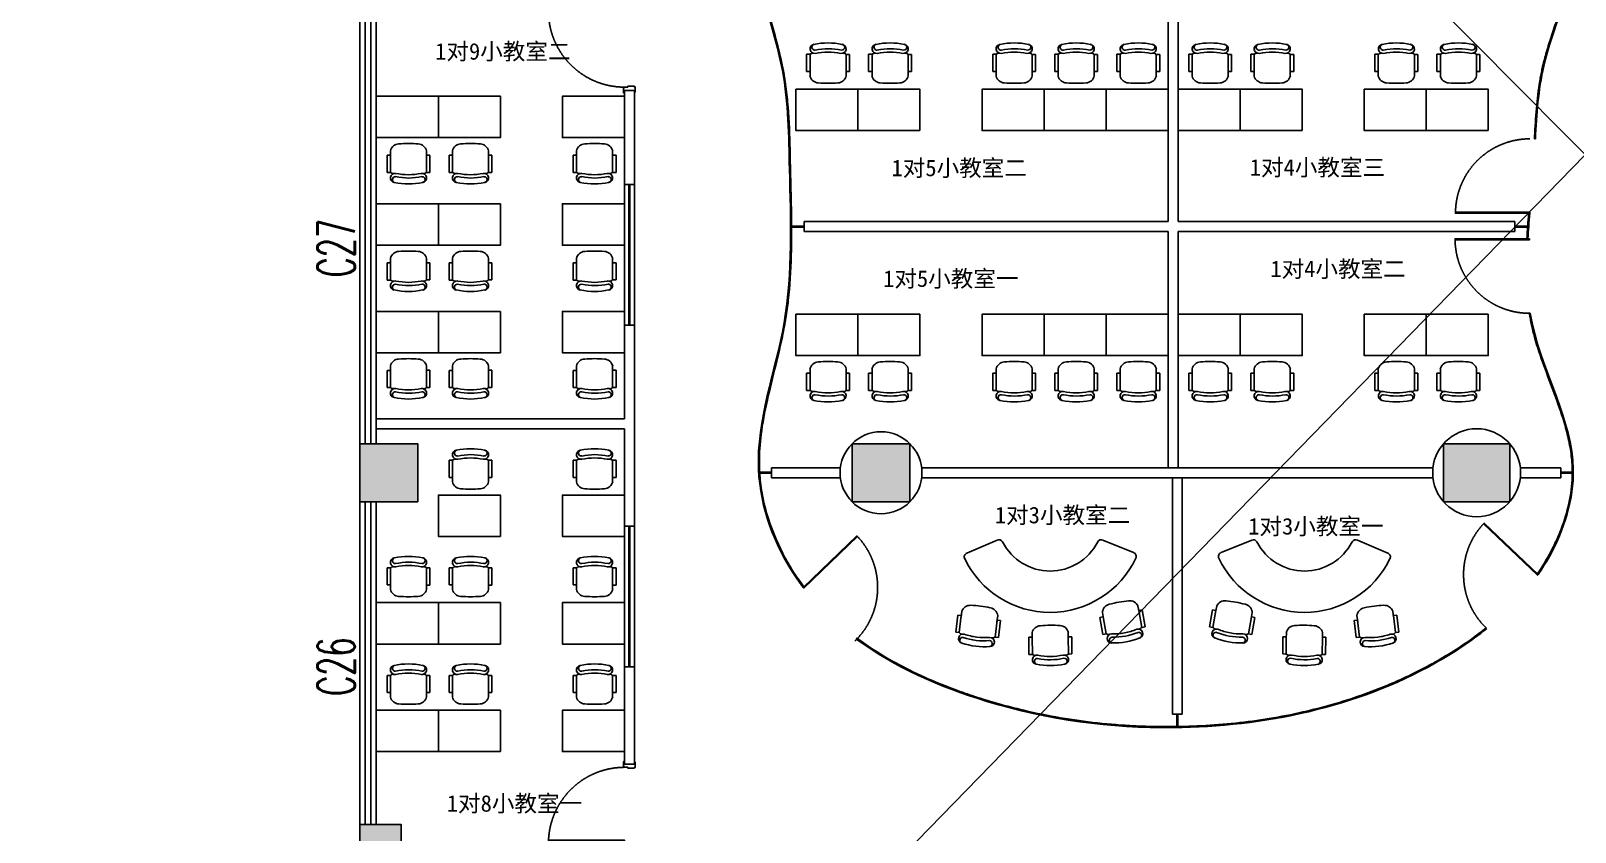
# Model space of a CAD drawing. Extents: x 392800 to 1041602, y -388882 to -94077.
# Drawn here: x 417216 to 435883, y -305442 to -295759 of the extents above; entities that cross this region are included whole.
import ezdxf
from ezdxf.enums import TextEntityAlignment as Align

# ---------------------------------------------------------------- set-up
doc = ezdxf.new("R2010")
doc.units = 0
doc.header["$LTSCALE"] = 1000
doc.header["$MEASUREMENT"] = 0
for name, pattern in [('ACAD_ISO02W100', [15, 12, -3]), ('ACAD_ISO03W100', [30, 12, -18]), ('DASHED', [0.75, 0.5, -0.25])]:
    doc.linetypes.add(name, pattern=pattern)
for name, color, linetype in [('DOOR【门】', 93, 'Continuous'), ('IAR-文字350', 2, 'ACAD_ISO02W100'), ('IBS-完成面', 2, 'Continuous'), ('IBS-新建墙体', 1, 'Continuous'), ('IBS－墙体', 6, 'Continuous'), ('IBS－窗', 1, 'Continuous'), ('IDS－门', 3, 'Continuous'), ('IFF-家具', 51, 'Continuous'), ('PUB_HATCH', 8, 'Continuous'), ('PUB_TEXT', 7, 'Continuous')]:
    doc.layers.add(name, color=color, linetype=linetype)
doc.layers.add('DOOR【门套】', color=70, linetype='Continuous', lineweight=0)
doc.styles.add('_HZFS', font='txt.shx', dxfattribs={"width": 0.6, "bigfont": 'HZFS.shx'})
doc.styles.add('_HZTXT', font='gbenor.shx', dxfattribs={"bigfont": 'gbcbig.shx'})
doc.styles.get("Standard").update_dxf_attribs({"font": 'gbenor.shx', "bigfont": 'gbcbig.shx'})

# ---------------------------------------------------------------- blocks, each defined once
blk = doc.blocks.new('_FZH')
blk.add_solid([(0.5, 0.5), (0.5, -0.5), (-0.5, 0.5), (-0.5, -0.5)])
blk = doc.blocks.new('CH3')
for p, q in [((-259, 349), (-259, 141)), ((-218, 349), (-259, 349)), ((-218, 142), (-218, 349)), ((259, 350), (218, 350)), ((218, 350), (218, 142)), ((259, 142), (259, 350)), ((-218, 89), (-218, 163)), ((218, 87), (218, 162))]:
    blk.add_line(p, q)
at = {"linetype": 'Continuous'}
for p, q in [((-218, 141), (-259, 141)), ((259, 142), (218, 142))]:
    blk.add_line(p, q, dxfattribs=at)
for centre, radius, start, end in [((-163, 416), 55.3, 99.8988, 279.7522), ((-166, 436), 35.2, 94.9128, 274.9128), ((0, -348), 836, 78.0899, 101.9101), ((-4, -349), 766, 78.0112, 101.9888), ((18, -535), 913, 91.1567, 100.8714), ((-18, -535), 913, 79.1286, 88.8433), ((163, 416), 55.3, 260.2478, 80.1012), ((159, 437), 36.2, 265.0872, 70.3213), ((-111, 115), 111, 193.2566, 265.9234), ((0, 1666), 1666, 265.9234, 274.0766), ((111, 115), 111, 274.0766, 345.8334)]:
    blk.add_arc(centre, radius, start, end, dxfattribs=at)
for centre, start, end in [((-181, 309), 90.7226, 132.8382), ((180, 309), 47.1618, 87.5717)]:
    blk.add_arc(centre, 54.9, start, end)
blk = doc.blocks.new('ERGERGERGEGEG')
for p, q in [((-1923, 11640), (-2077, 12010)), ((-1932, 10363), (-2086, 9993))]:
    blk.add_line(p, q)
for centre, radius, start, end in [((-1656, 10999), 1146, 115.2316, 244.2437), ((-2124, 11991), 50, 22.6174, 115.2316), ((-1656, 10999), 646, 116.7357, 242.4367), ((-1969, 11621), 50, 296.7357, 22.6174), ((-1978, 10382), 50, 337.3826, 62.4367), ((-1978, 10382), 50, 337.3826, 62.4367), ((-2133, 10012), 50, 244.2437, 337.3826), ((-2133, 10012), 50, 244.2437, 337.3826)]:
    blk.add_arc(centre, radius, start, end)
at = {"xscale": -1, "rotation": 82.54308454980347}
blk.add_blockref('CH3', (-2720, 11847), dxfattribs=at)
for p, rotation in [((-2957, 11008), 90.00363756703703), ((-2684, 10176), 99.88456207301499)]:
    blk.add_blockref('CH3', p, dxfattribs=dict(rotation=rotation))
blk = doc.blocks.new('*U240')
blk.add_lwpolyline([(0, 0), (12, 0), (12, 900), (0, 900)], close=True)
at = {"color": 252, "linetype": 'DASHED', "ltscale": 8}
blk.add_arc((0, 0), 900, 0, 90, dxfattribs=at)
blk = doc.blocks.new('*U236')
at = {"color": 250, "linetype": 'ACAD_ISO03W100'}
blk.add_arc((-40, 59), 920, 90, 180, dxfattribs=at)
at = {"layer": 'DOOR【门套】', "color": 3, "linetype": 'ByBlock', "lineweight": -2}
for points in [[(-40, 60), (-40, 980), (-80, 980), (-80, 60)], [(-970, 60), (-960, 60), (-960, 20), (-950, 20), (-950, -60), (-960, -60), (-960, -70), (-1020, -70), (-1020, -60), (-1000, -60), (-1000, 60), (-1030, 60), (-1030, 70), (-970, 70)], [(-30, 60), (-40, 60), (-40, 20), (-50, 20), (-50, -60), (-40, -60), (-40, -70), (20, -70), (20, -60), (0, -60), (0, 60), (30, 60), (30, 70), (-30, 70)]]:
    blk.add_lwpolyline(points, close=True, dxfattribs=at)
at = {"layer": 'DOOR【门】', "linetype": 'ByBlock', "style": '_HZTXT', "flags": 8}
blk.add_attdef('门编号', text='', height=250, dxfattribs=at).set_placement((-435, 84), align=Align.CENTER)

msp = doc.modelspace()

# ---------------------------------------------------------------- linework, layer by layer
at = {"layer": 'IBS-完成面'}
for p, q in [((430963.6, -295208.7), (430963.6, -298063.7)), ((431083.6, -295208.7), (431083.6, -298063.7)), ((424391.6, -296478.7), (424391.6, -300448.7)), ((424511.6, -296478.7), (424511.6, -304618.7)), ((430963.6, -298063.7), (426561.7, -298063.7)), ((426561.7, -298183.7), (426561.7, -298063.7)), ((431083.6, -298063.7), (435155.3, -298063.7)), ((435155.3, -298183.7), (435155.3, -298063.7)), ((430963.6, -298183.7), (426561.7, -298183.7)), ((430963.6, -298183.7), (430963.6, -301038.7)), ((431083.6, -298183.7), (431083.6, -301038.7)), ((431083.6, -298183.7), (435155.3, -298183.7)), ((421391.6, -300448.7), (424391.6, -300448.7)), ((421391.6, -300568.7), (424391.6, -300568.7)), ((424391.6, -300568.7), (424391.6, -304618.7)), ((426997.7, -301038.7), (426168.5, -301038.7)), ((426168.5, -301158.7), (426168.5, -301038.7)), ((427987.6, -301038.7), (434161.1, -301038.7)), ((435224.1, -301038.7), (435709.3, -301038.7)), ((435709.3, -301038.7), (435709.3, -301158.7)), ((426997.7, -301158.7), (426168.5, -301158.7)), ((427987.6, -301158.7), (434161.1, -301158.7)), ((431014.7, -301158.7), (431014.7, -304016.8)), ((431134.7, -301158.7), (431134.7, -304016.8)), ((435224.1, -301158.7), (435709.3, -301158.7)), ((431014.7, -304016.8), (431134.7, -304016.8))]:
    msp.add_line(p, q, dxfattribs=at)
for centre, radius in [((427492.6, -301098.7), 495), ((434692.6, -301098.7), 531.5)]:
    msp.add_circle(centre, radius, dxfattribs=at)
at = {"layer": 'IBS-新建墙体'}
for p, q in [((406699, -267705.5), (461407.9, -322870.5)), ((414092.1, -319751), (462229.3, -270332.4)), ((435390.5, -297063.7), (435402.5, -297063.7)), ((426399, -298063.7), (426399, -298063.7)), ((426399.7, -298183.7), (426399.7, -298183.7)), ((426561.7, -298117.7), (426411.4, -298117.7)), ((426561.7, -298129.7), (426411.5, -298129.7)), ((435155.3, -298117.7), (435310, -298117.7)), ((435155.3, -298129.7), (435309.1, -298129.7)), ((435329.2, -299171.7), (435341.3, -299171.7)), ((426168.5, -301092.7), (426025.5, -301092.7)), ((435709.3, -301092.7), (435848.5, -301092.7)), ((426168.5, -301104.7), (426026.3, -301104.7)), ((435709.3, -301104.7), (435848.4, -301104.7)), ((431068.7, -304016.8), (431068.7, -304166.2)), ((431080.7, -304016.8), (431080.7, -304166))]:
    msp.add_line(p, q, dxfattribs=at)
for points, knots in [([(426337.3, -293698.8), (426139.8, -294041.3), (425852.7, -294917.7), (426371, -296142.6), (426381, -297649.5), (426455.8, -299274.5), (425806.9, -300917.4), (426222.4, -302032.8), (426525.4, -302449.9), (426551.8, -302484.6)], [5048.1876571, 5048.1876571, 5048.1876571, 5048.1876571, 6206.2859259, 7661.6341754, 8851.8699997, 10715.5911241, 12511.1124544, 13912.1911252, 14041.9839145, 14041.9839145, 14041.9839145, 14041.9839145]), ([(426347.2, -293705.6), (426336, -293725.1), (426325, -293744.6), (426260.4, -293863.4), (426212.5, -293965.9), (426122.4, -294198.4), (426083.8, -294329.5), (426050.4, -294503.1), (426043.7, -294544.8), (426033.5, -294624.6), (426029.9, -294662.9), (426025.8, -294724.8), (426024.8, -294748.4), (426023.7, -294789.6), (426023.6, -294807.1), (426023.8, -294842.2), (426024.1, -294859.7), (426025.9, -294912.1), (426028.1, -294947.1), (426037.4, -295051.9), (426047.1, -295121.6), (426078.8, -295302.1), (426104.8, -295412.7), (426161.7, -295634.3), (426192.7, -295745.2), (426251.9, -295967.7), (426280.1, -296079.3), (426307.1, -296211.8), (426311, -296232), (426318.5, -296272.5), (426322.1, -296292.7), (426332.2, -296353.5), (426338.2, -296394), (426354.5, -296515.9), (426362.8, -296597.3), (426382.9, -296848.8), (426388.6, -297019.2), (426393.4, -297224.8), (426394.2, -297259.8), (426395.5, -297323.6), (426396.1, -297352.5), (426397.2, -297404.1), (426397.7, -297426.9), (426398.7, -297472.4), (426399.3, -297495.2), (426400.9, -297563.6), (426402, -297609.1), (426405.3, -297745.8), (426407.5, -297837), (426412.2, -298110.4), (426413.2, -298292.5), (426403.2, -298656.2), (426392.2, -298837.7), (426367.6, -299051.5), (426363.5, -299084.4), (426354, -299154.6), (426348.5, -299191.9), (426339, -299251), (426335.3, -299272.8), (426327.6, -299316.5), (426323.6, -299338.3), (426311.1, -299403.6), (426302.1, -299447.2), (426274, -299577.6), (426253.4, -299664.3), (426198.1, -299891.1), (426162.4, -300030.8), (426098.2, -300310.2), (426069.7, -300449.8), (426033.9, -300704), (426023.6, -300818.5), (426021.5, -300963.5), (426021.7, -300993.7), (426023.1, -301045.1), (426024, -301066.3), (426026.4, -301108.8), (426028, -301130), (426033.6, -301193.8), (426038.6, -301236.3), (426057.3, -301363.6), (426074.7, -301448.3), (426140.6, -301700.3), (426202.8, -301865.3), (426302, -302067.4), (426325.2, -302111.4), (426374.6, -302199.5), (426400.9, -302243.5), (426449.3, -302319.7), (426471, -302352.1), (426515.1, -302415.3), (426537.5, -302446), (426560.6, -302476.2)], [5049.0936761, 5049.0936761, 5049.0936761, 5049.0936761, 5115.0653189, 5115.0653189, 5446.4662526, 5446.4662526, 5850.7210136, 5850.7210136, 5977.733756, 5977.733756, 6094.2598169, 6094.2598169, 6166.4132856, 6166.4132856, 6219.9687201, 6219.9687201, 6273.5241546, 6273.5241546, 6380.6350237, 6380.6350237, 6594.8567618, 6594.8567618, 6935.6609387, 6935.6609387, 7276.4651156, 7276.4651156, 7617.2692926, 7617.2692926, 7678.5592205, 7678.5592205, 7739.8491484, 7739.8491484, 7862.4290041, 7862.4290041, 8107.5887157, 8107.5887157, 8617.9141804, 8617.9141804, 8722.4946891, 8722.4946891, 8808.7792962, 8808.7792962, 8876.8730061, 8876.8730061, 8944.9667161, 8944.9667161, 9081.154136, 9081.154136, 9353.5289757, 9353.5289757, 9898.2786553, 9898.2786553, 10443.0283349, 10443.0283349, 10542.2086419, 10542.2086419, 10654.7936322, 10654.7936322, 10720.7845365, 10720.7845365, 10786.7754407, 10786.7754407, 10918.7572493, 10918.7572493, 11182.7208664, 11182.7208664, 11609.9091933, 11609.9091933, 12037.0975201, 12037.0975201, 12386.9363404, 12386.9363404, 12478.8574761, 12478.8574761, 12543.4120024, 12543.4120024, 12607.9665287, 12607.9665287, 12737.0755813, 12737.0755813, 12995.2936866, 12995.2936866, 13512.7918875, 13512.7918875, 13659.6282893, 13659.6282893, 13811.2350919, 13811.2350919, 13927.1470729, 13927.1470729, 14040.633864, 14040.633864, 14040.633864, 14040.633864]), ([(435390.5, -297063.7), (435391.1, -297053.1), (435391.7, -297042.5), (435398.5, -296919.9), (435405.2, -296808.2), (435424.7, -296585.8), (435437.5, -296475), (435460, -296340.9), (435464.3, -296316.8), (435473.2, -296270.4), (435477.7, -296248.1), (435486, -296209.8), (435489.6, -296193.9), (435497.1, -296162), (435501, -296146.1), (435513, -296098.4), (435521.6, -296066.8), (435548.6, -295971.9), (435568.3, -295908.9), (435621.8, -295744.3), (435657, -295643.1), (435723.8, -295440.6), (435755.5, -295339.5), (435807.7, -295136.6), (435828.3, -295034.9), (435842.4, -294908.1), (435844.6, -294883.6), (435847.5, -294838.2), (435848.5, -294817.3), (435849.5, -294775.3), (435849.5, -294754.3), (435848.4, -294691.1), (435846, -294648.9), (435833.7, -294522.1), (435819.1, -294437.5), (435767.6, -294224.9), (435723.2, -294097.9), (435627, -293882.8), (435579.9, -293792.9), (435528, -293706.5)], [29222.3164102, 29222.3164102, 29222.3164102, 29222.3164102, 29253.960322, 29253.960322, 29588.8017199, 29588.8017199, 29923.6431177, 29923.6431177, 29996.8026583, 29996.8026583, 30065.070036, 30065.070036, 30113.8577471, 30113.8577471, 30162.6454582, 30162.6454582, 30260.2208805, 30260.2208805, 30455.371725, 30455.371725, 30771.5146948, 30771.5146948, 31087.6576645, 31087.6576645, 31403.8006342, 31403.8006342, 31479.1888561, 31479.1888561, 31543.5718999, 31543.5718999, 31607.9549438, 31607.9549438, 31736.7210316, 31736.7210316, 31994.2532071, 31994.2532071, 32388.2354711, 32388.2354711, 32683.3881664, 32683.3881664, 32683.3881664, 32683.3881664]), ([(435402.5, -297063.7), (435418.8, -296767.7), (435465.5, -296003), (436035.3, -294913.8), (435741.4, -294038.2), (435536.9, -293698)], [29222.9702765, 29222.9702765, 29222.9702765, 29222.9702765, 30107.6170552, 31528.7551099, 32686.0434096, 32686.0434096, 32686.0434096, 32686.0434096]), ([(435425.8, -302320.6), (435471, -302255.6), (435513.4, -302188.5), (435580, -302071.2), (435605.8, -302022.3), (435654, -301922.7), (435676.5, -301872), (435738.6, -301717.9), (435772.7, -301612.5), (435823.3, -301399.5), (435839.9, -301292), (435847.6, -301158.8), (435848.5, -301132.7), (435849, -301088.8), (435848.9, -301071.1), (435848.1, -301035.7), (435847.4, -301018), (435844.4, -300965.1), (435841.2, -300930), (435828.8, -300824.7), (435816.4, -300754.9), (435785.2, -300615.8), (435766.5, -300546.5), (435711.5, -300364.7), (435671.5, -300252.4), (435588.3, -300027.8), (435545, -299915.5), (435463.3, -299689.8), (435424.9, -299576.5), (435385.7, -299435.5), (435378.7, -299408.8), (435366.4, -299359.2), (435361.1, -299336.4), (435351.1, -299290.6), (435346.4, -299267.6), (435337.4, -299220.4), (435333.1, -299196.1), (435329.2, -299171.7)], [23818.3611977, 23818.3611977, 23818.3611977, 23818.3611977, 24054.6935494, 24054.6935494, 24217.7935887, 24217.7935887, 24380.893628, 24380.893628, 24707.0937065, 24707.0937065, 25033.2937851, 25033.2937851, 25113.1441322, 25113.1441322, 25167.4284834, 25167.4284834, 25221.7128347, 25221.7128347, 25330.2815372, 25330.2815372, 25547.4189421, 25547.4189421, 25764.5563471, 25764.5563471, 26118.1031744, 26118.1031744, 26471.6500016, 26471.6500016, 26825.1968289, 26825.1968289, 26907.6176978, 26907.6176978, 26977.9069002, 26977.9069002, 27048.1961026, 27048.1961026, 27122.4183844, 27122.4183844, 27122.4183844, 27122.4183844]), ([(435434.6, -302329), (435483.5, -302258.7), (435725.7, -301873.2), (436058.1, -300804.4), (435472.1, -299859.9), (435349.7, -299223.5), (435341.3, -299171.7)], [23816.4843111, 23816.4843111, 23816.4843111, 23816.4843111, 24071.0021533, 25164.3121911, 26961.9046028, 27120.4591023, 27120.4591023, 27120.4591023, 27120.4591023]), ([(427188.5, -303104), (427654.8, -303449.3), (428949.5, -304012.6), (431343.3, -304328.2), (433483.2, -303886.1), (434622.4, -303137.5), (434815.5, -302982.1)], [14927.3500533, 14927.3500533, 14927.3500533, 14927.3500533, 16646.913491, 18927.3570091, 22188.1635314, 22921.8919963, 22921.8919963, 22921.8919963, 22921.8919963]), ([(427195.6, -303094.4), (427269.9, -303149.4), (427346.5, -303201.8), (427639.3, -303387.7), (427868.2, -303505.3), (428214.3, -303654), (428325.6, -303697.7), (428489, -303756.7), (428540.3, -303774.4), (428635.3, -303806.1), (428679, -303820.2), (428759.5, -303845.3), (428796.3, -303856.4), (428869.8, -303878.1), (428906.5, -303888.6), (429016.9, -303919.2), (429090.5, -303938.4), (429311.7, -303992.4), (429459.5, -304023.6), (429903.9, -304103.1), (430201.6, -304137.5), (430601.4, -304160.2), (430702.2, -304164), (430871.2, -304167), (430939.5, -304167.4), (431144.3, -304165.9), (431281.3, -304161.4), (431555.2, -304145.3), (431692.1, -304133.7), (432102.1, -304087.3), (432374.2, -304041.2), (432759.5, -303951.1), (432875.9, -303920.5), (433222.2, -303818.9), (433449.2, -303737.9), (433735.2, -303615), (433799.5, -303585.9), (433927, -303525.3), (433990.3, -303493.8), (434097.5, -303437.6), (434141.7, -303413.6), (434273.5, -303339.8), (434360.2, -303288), (434570.3, -303152.9), (434691.6, -303066.4), (434807.1, -302973.5)], [14927.3199896, 14927.3199896, 14927.3199896, 14927.3199896, 15202.1788643, 15202.1788643, 15951.6682146, 15951.6682146, 16299.7579012, 16299.7579012, 16458.0688517, 16458.0688517, 16592.6054268, 16592.6054268, 16705.3605965, 16705.3605965, 16818.1157662, 16818.1157662, 17043.6261056, 17043.6261056, 17494.6467845, 17494.6467845, 18396.6881423, 18396.6881423, 18699.9459125, 18699.9459125, 18904.5502914, 18904.5502914, 19313.7590493, 19313.7590493, 19722.9678072, 19722.9678072, 20541.385323, 20541.385323, 20899.1521459, 20899.1521459, 21614.6857917, 21614.6857917, 21824.0943926, 21824.0943926, 22033.7140537, 22033.7140537, 22182.6966603, 22182.6966603, 22480.6618736, 22480.6618736, 22920.7075911, 22920.7075911, 22920.7075911, 22920.7075911])]:
    msp.add_open_spline(points, degree=3, knots=knots, dxfattribs=at)
for points in [[(435299.7, -298271.7), (435305.7, -298169.2), (435313.7, -298066.5), (435322.4, -297963.7)], [(435311.7, -298271.7), (435317.7, -298169.3), (435325.7, -298066.5), (435334.4, -297963.7)]]:
    msp.add_open_spline(points, degree=3, dxfattribs=at)
at = {"layer": 'IBS－墙体'}
for points in [[(421191.6, -300748.7), (421891.6, -300748.7), (421891.6, -301448.7), (421191.6, -301448.7)], [(427142.6, -300748.7), (427842.6, -300748.7), (427842.6, -301448.7), (427142.6, -301448.7)], [(434292.6, -300748.7), (435092.6, -300748.7), (435092.6, -301448.7), (434292.6, -301448.7)], [(421191.6, -305348.7), (421691.6, -305348.7), (421691.6, -305848.7), (421191.6, -305848.7)]]:
    msp.add_lwpolyline(points, close=True, dxfattribs=at)
at = {"layer": 'IBS－窗'}
for p, q in [((421191.6, -295448.7), (421191.6, -300748.7)), ((421258.3, -295448.7), (421258.3, -300748.7)), ((421325, -295448.7), (421325, -300748.7)), ((421391.6, -295448.7), (421391.6, -300748.7)), ((421191.6, -301448.7), (421191.6, -305348.7)), ((421258.3, -301448.7), (421258.3, -305348.7)), ((421325, -301448.7), (421325, -305348.7)), ((421391.6, -301448.7), (421391.6, -305348.7))]:
    msp.add_line(p, q, dxfattribs=at)
for points in [[(424511.6, -299313.7), (424511.6, -297613.7), (424391.6, -297613.7), (424391.6, -299313.7)], [(424457.6, -299313.7), (424457.6, -297613.7), (424445.6, -297613.7), (424445.6, -299313.7)], [(424511.6, -303443.7), (424511.6, -301743.7), (424391.6, -301743.7), (424391.6, -303443.7)], [(424457.6, -303443.7), (424457.6, -301743.7), (424445.6, -301743.7), (424445.6, -303443.7)]]:
    msp.add_lwpolyline(points, close=True, dxfattribs=at)
at = {"layer": 'IFF-家具'}
for points in [[(422141.6, -296548.7), (421391.6, -296548.7), (421391.6, -297048.7), (422141.6, -297048.7)], [(422891.6, -296548.7), (422141.6, -296548.7), (422141.6, -297048.7), (422891.6, -297048.7)], [(424391.6, -296548.7), (423641.6, -296548.7), (423641.6, -297048.7), (424391.6, -297048.7)], [(427213.6, -296963.7), (426463.6, -296963.7), (426463.6, -296463.7), (427213.6, -296463.7)], [(427963.6, -296963.7), (427213.6, -296963.7), (427213.6, -296463.7), (427963.6, -296463.7)], [(429463.6, -296963.7), (428713.6, -296963.7), (428713.6, -296463.7), (429463.6, -296463.7)], [(430213.6, -296963.7), (429463.6, -296963.7), (429463.6, -296463.7), (430213.6, -296463.7)], [(430963.6, -296963.7), (430213.6, -296963.7), (430213.6, -296463.7), (430963.6, -296463.7)], [(431833.6, -296963.7), (431083.6, -296963.7), (431083.6, -296463.7), (431833.6, -296463.7)], [(432583.6, -296963.7), (431833.6, -296963.7), (431833.6, -296463.7), (432583.6, -296463.7)], [(434083.6, -296963.7), (433333.6, -296963.7), (433333.6, -296463.7), (434083.6, -296463.7)], [(434833.6, -296963.7), (434083.6, -296963.7), (434083.6, -296463.7), (434833.6, -296463.7)], [(422141.6, -297848.7), (421391.6, -297848.7), (421391.6, -298348.7), (422141.6, -298348.7)], [(422891.6, -297848.7), (422141.6, -297848.7), (422141.6, -298348.7), (422891.6, -298348.7)], [(424391.6, -297848.7), (423641.6, -297848.7), (423641.6, -298348.7), (424391.6, -298348.7)], [(422141.6, -299148.7), (421391.6, -299148.7), (421391.6, -299648.7), (422141.6, -299648.7)], [(422891.6, -299148.7), (422141.6, -299148.7), (422141.6, -299648.7), (422891.6, -299648.7)], [(424391.6, -299148.7), (423641.6, -299148.7), (423641.6, -299648.7), (424391.6, -299648.7)], [(427213.6, -299183.7), (426463.6, -299183.7), (426463.6, -299683.7), (427213.6, -299683.7)], [(427963.6, -299183.7), (427213.6, -299183.7), (427213.6, -299683.7), (427963.6, -299683.7)], [(429463.6, -299183.7), (428713.6, -299183.7), (428713.6, -299683.7), (429463.6, -299683.7)], [(430213.6, -299183.7), (429463.6, -299183.7), (429463.6, -299683.7), (430213.6, -299683.7)], [(430963.6, -299183.7), (430213.6, -299183.7), (430213.6, -299683.7), (430963.6, -299683.7)], [(431833.6, -299183.7), (431083.6, -299183.7), (431083.6, -299683.7), (431833.6, -299683.7)], [(432583.6, -299183.7), (431833.6, -299183.7), (431833.6, -299683.7), (432583.6, -299683.7)], [(434083.6, -299183.7), (433333.6, -299183.7), (433333.6, -299683.7), (434083.6, -299683.7)], [(434833.6, -299183.7), (434083.6, -299183.7), (434083.6, -299683.7), (434833.6, -299683.7)], [(422891.6, -301868.7), (422141.6, -301868.7), (422141.6, -301368.7), (422891.6, -301368.7)], [(424391.6, -301868.7), (423641.6, -301868.7), (423641.6, -301368.7), (424391.6, -301368.7)], [(422141.6, -303168.7), (421391.6, -303168.7), (421391.6, -302668.7), (422141.6, -302668.7)], [(422891.6, -303168.7), (422141.6, -303168.7), (422141.6, -302668.7), (422891.6, -302668.7)], [(424391.6, -303168.7), (423641.6, -303168.7), (423641.6, -302668.7), (424391.6, -302668.7)], [(422141.6, -304468.7), (421391.6, -304468.7), (421391.6, -303968.7), (422141.6, -303968.7)], [(422891.6, -304468.7), (422141.6, -304468.7), (422141.6, -303968.7), (422891.6, -303968.7)], [(424391.6, -304468.7), (423641.6, -304468.7), (423641.6, -303968.7), (424391.6, -303968.7)]]:
    msp.add_lwpolyline(points, close=True, dxfattribs=at)

# ---------------------------------------------------------------- block references
at = {"layer": 'IDS－门'}
for name, p, rotation in [('*U236', (424451.6, -295478.7), 90), ('*U240', (435337, -297963.7), 90.00000000005961), ('*U240', (426551.8, -302484.6), 313.7757974511866)]:
    msp.add_blockref(name, p, dxfattribs=dict(at, rotation=rotation))
at = {"layer": 'IDS－门', "xscale": -1}
for name, p, rotation in [('*U240', (435331.9, -298271.7), 89.99999999994037), ('*U240', (435434.6, -302329), 46.22420254881335), ('*U236', (424451.6, -305618.7), 90)]:
    msp.add_blockref(name, p, dxfattribs=dict(at, rotation=rotation))
at = {"layer": 'IFF-家具', "xscale": -1}
for name, p, rotation in [('CH3', (426852.1, -296392.3), 0.0002358683677972095), ('CH3', (427602.1, -296392.3), 0.0002358683677972095), ('CH3', (429102.1, -296392.3), 0.0002358683677972095), ('CH3', (429852.1, -296392.3), 0.0002358683677972095), ('CH3', (430602.1, -296392.3), 0.0002358683677972095), ('CH3', (431472.1, -296392.3), 0.0002358683677972095), ('CH3', (432222.1, -296392.3), 0.0002358683677972095), ('CH3', (433722.1, -296392.3), 0.0002358683677972095), ('CH3', (434472.1, -296392.3), 0.0002358683677972095), ('CH3', (422530.1, -301297.3), 0.0002358682610825724), ('CH3', (424030.1, -301297.3), 0.0002358682610825724), ('ERGERGERGEGEG', (421625.1, -299904.3), 269.5802941176501), ('CH3', (421780.1, -302597.3), 0.0002358682610825724), ('CH3', (422530.1, -302597.3), 0.0002358682610825724), ('CH3', (424030.1, -302597.3), 0.0002358682610825724), ('CH3', (421780.1, -303897.3), 0.0002358682610825724), ('CH3', (422530.1, -303897.3), 0.0002358682610825724), ('CH3', (424030.1, -303897.3), 0.0002358682610825724)]:
    msp.add_blockref(name, p, dxfattribs=dict(at, rotation=rotation))
at = {"layer": 'IFF-家具'}
for name, p, rotation in [('CH3', (421780.1, -297120), 179.9997641317357), ('CH3', (422530.1, -297120), 179.9997641317357), ('CH3', (424030.1, -297120), 179.9997641317357), ('CH3', (421780.1, -298420), 179.9997641317357), ('CH3', (422530.1, -298420), 179.9997641317357), ('CH3', (424030.1, -298420), 179.9997641317357), ('CH3', (421780.1, -299720), 179.9997641317357), ('CH3', (422530.1, -299720), 179.9997641317357), ('CH3', (424030.1, -299720), 179.9997641317357), ('CH3', (426852.1, -299755), 179.9997641316322), ('CH3', (427602.1, -299755), 179.9997641316322), ('CH3', (429102.1, -299755), 179.9997641316322), ('CH3', (429852.1, -299755), 179.9997641316322), ('CH3', (430602.1, -299755), 179.9997641316322), ('CH3', (431472.1, -299755), 179.9997641316322), ('CH3', (432222.1, -299755), 179.9997641316322), ('CH3', (433722.1, -299755), 179.9997641316322), ('CH3', (434472.1, -299755), 179.9997641316322), ('ERGERGERGEGEG', (440523.7, -299904.3), 90.4197058823499)]:
    msp.add_blockref(name, p, dxfattribs=dict(at, rotation=rotation))
at = {"layer": 'PUB_HATCH', "zscale": 500}
for p, xscale, yscale in [((421541.6, -301098.7), 700, 700), ((427492.6, -301098.7), 700, 700), ((434692.6, -301098.7), 800, 700), ((421441.6, -305598.7), 500, 500)]:
    msp.add_blockref('_FZH', p, dxfattribs=dict(at, xscale=xscale, yscale=yscale))

# ---------------------------------------------------------------- texts
at = {"layer": 'IAR-文字350', "char_height": 200, "width": 1759.036, "attachment_point": 3, "line_spacing_factor": 0.963855}
for s, insert in [('{\\fSimSun|b0|i0|c134|p2;1对9小教室二}', (423738.8, -295906.4)), ('{\\fSimSun|b0|i0|c134|p2;1对5小教室二}', (429255.8, -297315)), ('{\\fSimSun|b0|i0|c134|p2;1对4小教室三}', (433585.7, -297308.9)), ('{\\fSimSun|b0|i0|c134|p2;1对5小教室一}', (429154, -298652.8)), ('{\\fSimSun|b0|i0|c134|p2;1对4小教室二}', (433834.9, -298535)), ('{\\fSimSun|b0|i0|c134|p2;1对3小教室二}', (430504.9, -301510)), ('{\\fSimSun|b0|i0|c134|p2;1对3小教室一}', (433567.5, -301645.4)), ('{\\fSimSun|b0|i0|c134|p2;1对8小教室一}', (423879.5, -304994.8))]:
    msp.add_mtext(s, dxfattribs=dict(at, insert=insert))
at = {"layer": 'PUB_TEXT', "ltscale": 2, "style": '_HZFS', "width": 0.6}
for s, p in [('C27', (421131.7, -298737.1)), ('C26', (421131.7, -303795.5))]:
    msp.add_text(s, height=450, rotation=90, dxfattribs=at).set_placement(p)

doc.saveas('drawing.dxf')
